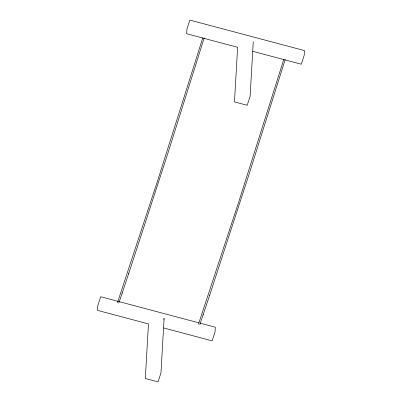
<?xml version="1.0" encoding="UTF-8"?>
<svg xmlns="http://www.w3.org/2000/svg" width="402" height="402" viewBox="0 0 402 402"><rect width="100%" height="100%" fill="white"/><g stroke="black" fill="none" stroke-linecap="round" stroke-linejoin="round"><path stroke-width="0.6" d="M253.265 41.657L250.119 96.249L247.21 105.274L234.472 101.887L237.622 47.295L186.679 33.743L186.945 29.125L189.85 20.1L304.48 50.587L304.213 55.205L301.304 64.23L252.783 51.325M202.784 37.883L158.046 179.408L117.439 302.711M204.226 37.868L167.649 154.011L128.595 273.883M283.787 59.426L239.049 200.95L198.442 324.258M285.229 59.411L248.652 175.553L209.598 295.425M163.75 319.409L164.111 318.278L160.966 372.875L158.056 381.9L145.318 378.513L148.469 323.917L97.52 310.369L97.786 305.751L100.696 296.726L198.95 322.856M118.761 303.113L122.238 292.867M199.764 324.655L203.241 314.409M122.118 293.224L128.7 273.571M203.121 314.766L209.698 295.118M200.161 323.178L215.321 327.213L215.055 331.831L212.15 340.856L163.629 327.952"/></g></svg>
